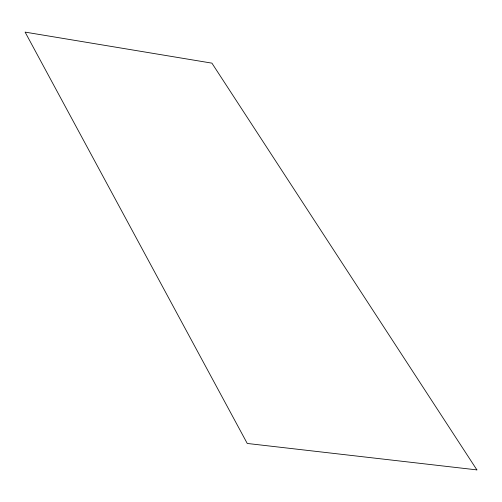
<?xml version="1.0" encoding="UTF-8"?>
<svg xmlns="http://www.w3.org/2000/svg" width="502" height="502" viewBox="0 0 502 502"><rect width="100%" height="100%" fill="white"/><g stroke="black" fill="none" stroke-linecap="round" stroke-linejoin="round"><path stroke-width="0.75" d="M476.9 469.891L247.248 443.461L25.1 32.109L211.913 63.145L476.9 469.891"/></g></svg>
